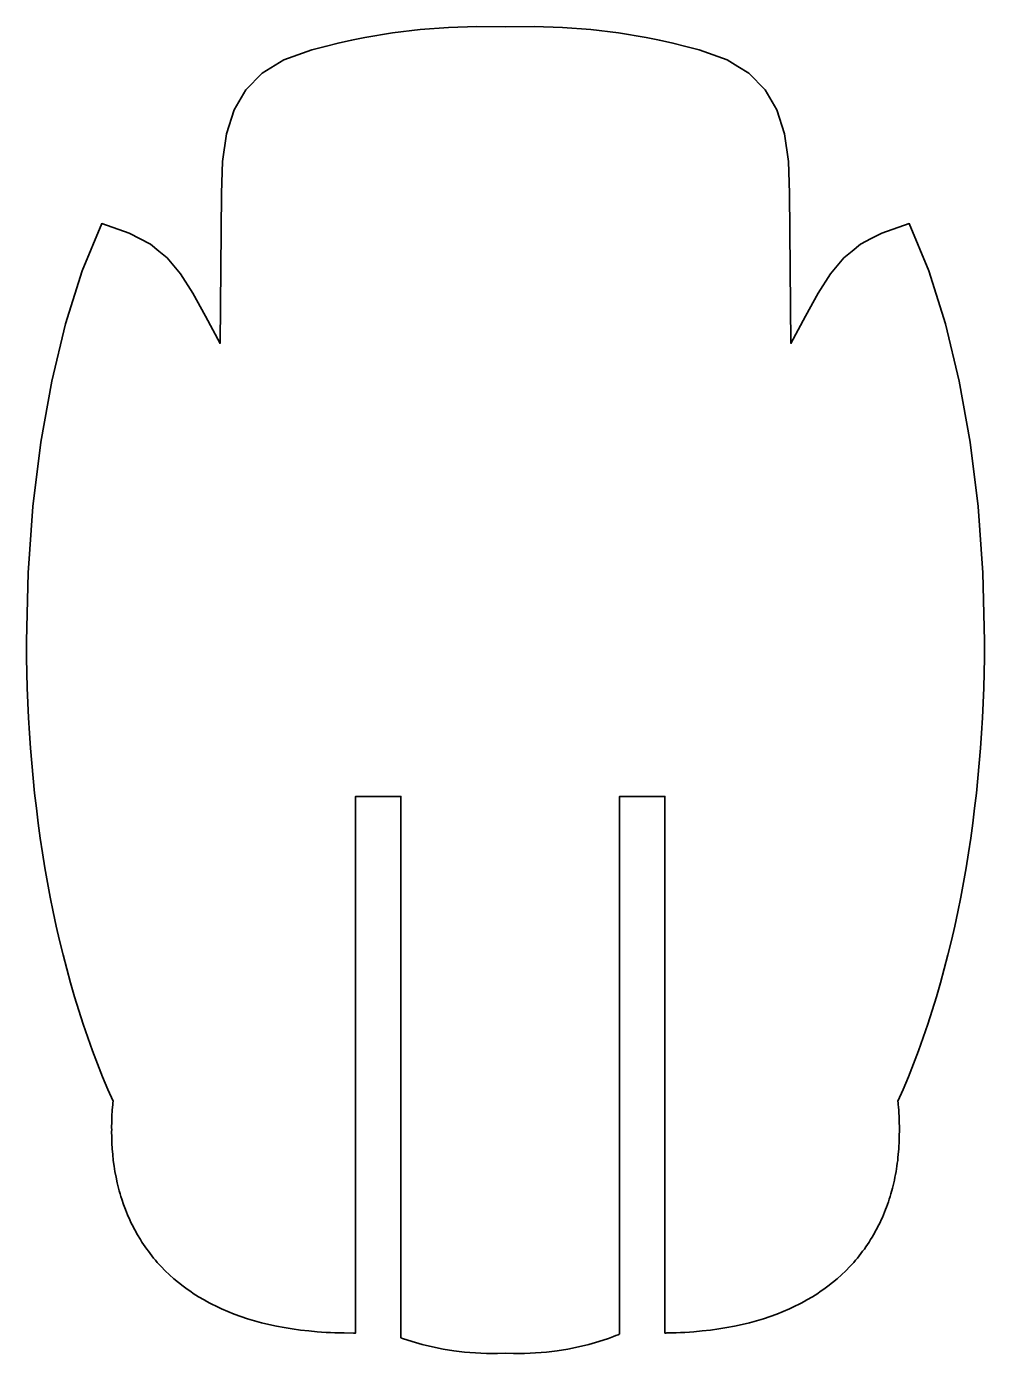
# Model space of a CAD drawing. Header units: millimetres. Extents: x -832 to 832, y -2001 to 2001.
# Drawn here: x -50.6 to 76.4, y -1597.8 to -1422 of the extents above; entities that cross this region are included whole.
import ezdxf

# ---------------------------------------------------------------- set-up
doc = ezdxf.new("R2010")
doc.units = ezdxf.units.MM
doc.header["$MEASUREMENT"] = 0
doc.layers.add('layer 1', color=7, linetype='Continuous')

msp = doc.modelspace()

# ---------------------------------------------------------------- linework, layer by layer
at = {"layer": 'layer 1', "color": 250, "lineweight": 35}
msp.add_open_spline([(31.5223, -1423.4901), (31.5223, -1423.4901), (33.3033, -1423.8631), (33.3033, -1423.8631), (33.3033, -1423.8631), (33.3033, -1423.8631), (35.0842, -1424.2359), (35.0842, -1424.2359), (35.0842, -1424.2359), (35.0842, -1424.2359), (36.8204, -1424.68), (36.8204, -1424.68), (36.8204, -1424.68), (36.8204, -1424.68), (38.5565, -1425.1239), (38.5565, -1425.1239), (38.5565, -1425.1239), (38.5565, -1425.1239), (42.2623, -1426.4781), (42.2623, -1426.4781), (42.2623, -1426.4781), (42.2623, -1426.4781), (43.7106, -1427.3607), (43.7106, -1427.3607), (43.7106, -1427.3607), (43.7106, -1427.3607), (45.1589, -1428.243), (45.1589, -1428.243), (45.1589, -1428.243), (45.1589, -1428.243), (47.3333, -1430.4432), (47.3333, -1430.4432), (47.3333, -1430.4432), (47.3333, -1430.4432), (48.8727, -1433.1043), (48.8727, -1433.1043), (48.8727, -1433.1043), (48.8727, -1433.1043), (49.8644, -1436.2518), (49.8644, -1436.2518), (49.8644, -1436.2518), (49.8644, -1436.2518), (50.3954, -1439.9112), (50.3954, -1439.9112), (50.3954, -1439.9112), (50.3954, -1439.9112), (50.5531, -1444.1072), (50.5531, -1444.1072), (50.5531, -1444.1072), (50.5531, -1444.1072), (50.7294, -1464.0184), (50.7294, -1464.0184), (50.7294, -1464.0184), (50.7294, -1464.0184), (52.666, -1460.4349), (52.666, -1460.4349), (52.666, -1460.4349), (52.666, -1460.4349), (54.3369, -1457.3917), (54.3369, -1457.3917), (54.3369, -1457.3917), (54.3369, -1457.3917), (55.9626, -1454.827), (55.9626, -1454.827), (55.9626, -1454.827), (55.9626, -1454.827), (57.7632, -1452.6815), (57.7632, -1452.6815), (57.7632, -1452.6815), (57.7632, -1452.6815), (58.8613, -1451.7872), (58.8613, -1451.7872), (58.8613, -1451.7872), (58.8613, -1451.7872), (59.9595, -1450.8931), (59.9595, -1450.8931), (59.9595, -1450.8931), (59.9595, -1450.8931), (61.3654, -1450.1473), (61.3654, -1450.1473), (61.3654, -1450.1473), (61.3654, -1450.1473), (62.7713, -1449.4017), (62.7713, -1449.4017), (62.7713, -1449.4017), (62.7713, -1449.4017), (66.4195, -1448.1463), (66.4195, -1448.1463), (66.4195, -1448.1463), (66.4195, -1448.1463), (68.9905, -1454.4351), (68.9905, -1454.4351), (68.9905, -1454.4351), (68.9905, -1454.4351), (71.2018, -1461.4237), (71.2018, -1461.4237), (71.2018, -1461.4237), (71.2018, -1461.4237), (73.0398, -1469.0145), (73.0398, -1469.0145), (73.0398, -1469.0145), (73.0398, -1469.0145), (74.4906, -1477.1102), (74.4906, -1477.1102), (74.4906, -1477.1102), (74.4906, -1477.1102), (75.5405, -1485.6141), (75.5405, -1485.6141), (75.5405, -1485.6141), (75.5405, -1485.6141), (76.1759, -1494.4285), (76.1759, -1494.4285), (76.1759, -1494.4285), (76.1759, -1494.4285), (76.3832, -1503.4559), (76.3832, -1503.4559), (76.3832, -1503.4559), (76.3832, -1503.4559), (76.3843, -1503.6839), (76.3843, -1503.6839), (76.3843, -1503.6839), (76.3843, -1503.6839), (76.3738, -1505.6697), (76.3738, -1505.6697), (76.3738, -1505.6697), (76.3738, -1505.6697), (76.3422, -1507.6602), (76.3422, -1507.6602), (76.3422, -1507.6602), (76.3422, -1507.6602), (76.2893, -1509.6544), (76.2893, -1509.6544), (76.2893, -1509.6544), (76.2893, -1509.6544), (76.2151, -1511.651), (76.2151, -1511.651), (76.2151, -1511.651), (76.2151, -1511.651), (76.1193, -1513.6492), (76.1193, -1513.6492), (76.1193, -1513.6492), (76.1193, -1513.6492), (76.0017, -1515.6483), (76.0017, -1515.6483), (76.0017, -1515.6483), (76.0017, -1515.6483), (75.8624, -1517.6466), (75.8624, -1517.6466), (75.8624, -1517.6466), (75.8624, -1517.6466), (75.7011, -1519.6436), (75.7011, -1519.6436), (75.7011, -1519.6436), (75.7011, -1519.6436), (75.5177, -1521.6383), (75.5177, -1521.6383), (75.5177, -1521.6383), (75.5177, -1521.6383), (75.312, -1523.6292), (75.312, -1523.6292), (75.312, -1523.6292), (75.312, -1523.6292), (75.0839, -1525.6158), (75.0839, -1525.6158), (75.0839, -1525.6158), (75.0839, -1525.6158), (74.8333, -1527.597), (74.8333, -1527.597), (74.8333, -1527.597), (74.8333, -1527.597), (74.5601, -1529.5718), (74.5601, -1529.5718), (74.5601, -1529.5718), (74.5601, -1529.5718), (74.264, -1531.5389), (74.264, -1531.5389), (74.264, -1531.5389), (74.264, -1531.5389), (73.945, -1533.4976), (73.945, -1533.4976), (73.945, -1533.4976), (73.945, -1533.4976), (73.6029, -1535.4471), (73.6029, -1535.4471), (73.6029, -1535.4471), (73.6029, -1535.4471), (73.2375, -1537.3858), (73.2375, -1537.3858), (73.2375, -1537.3858), (73.2375, -1537.3858), (72.8488, -1539.3131), (72.8488, -1539.3131), (72.8488, -1539.3131), (72.8488, -1539.3131), (72.4365, -1541.2276), (72.4365, -1541.2276), (72.4365, -1541.2276), (72.4365, -1541.2276), (72.0005, -1543.129), (72.0005, -1543.129), (72.0005, -1543.129), (72.0005, -1543.129), (71.5408, -1545.0157), (71.5408, -1545.0157), (71.5408, -1545.0157), (71.5408, -1545.0157), (71.0571, -1546.8868), (71.0571, -1546.8868), (71.0571, -1546.8868), (71.0571, -1546.8868), (70.5493, -1548.7413), (70.5493, -1548.7413), (70.5493, -1548.7413), (70.5493, -1548.7413), (70.0172, -1550.5782), (70.0172, -1550.5782), (70.0172, -1550.5782), (70.0172, -1550.5782), (69.4608, -1552.3968), (69.4608, -1552.3968), (69.4608, -1552.3968), (69.4608, -1552.3968), (68.8798, -1554.1956), (68.8798, -1554.1956), (68.8798, -1554.1956), (68.8798, -1554.1956), (68.2743, -1555.9739), (68.2743, -1555.9739), (68.2743, -1555.9739), (68.2743, -1555.9739), (67.6439, -1557.7308), (67.6439, -1557.7308), (67.6439, -1557.7308), (67.6439, -1557.7308), (66.9886, -1559.4649), (66.9886, -1559.4649), (66.9886, -1559.4649), (66.9886, -1559.4649), (66.3081, -1561.1754), (66.3081, -1561.1754), (66.3081, -1561.1754), (66.3081, -1561.1754), (65.6024, -1562.8614), (65.6024, -1562.8614), (65.6024, -1562.8614), (65.6024, -1562.8614), (64.9097, -1564.4351), (64.9097, -1564.4351), (64.9097, -1564.4351), (64.9097, -1564.4351), (64.9306, -1564.6375), (64.9306, -1564.6375), (64.9306, -1564.6375), (64.9306, -1564.6375), (64.9515, -1564.8399), (64.9515, -1564.8399), (64.9515, -1564.8399), (64.9515, -1564.8399), (64.983, -1565.2261), (64.983, -1565.2261), (64.983, -1565.2261), (64.983, -1565.2261), (65.0147, -1565.6124), (65.0147, -1565.6124), (65.0147, -1565.6124), (65.0147, -1565.6124), (65.0377, -1565.9974), (65.0377, -1565.9974), (65.0377, -1565.9974), (65.0377, -1565.9974), (65.0607, -1566.3826), (65.0607, -1566.3826), (65.0607, -1566.3826), (65.0607, -1566.3826), (65.0897, -1567.151), (65.0897, -1567.151), (65.0897, -1567.151), (65.0897, -1567.151), (65.1013, -1567.9166), (65.1013, -1567.9166), (65.1013, -1567.9166), (65.1013, -1567.9166), (65.1001, -1568.0762), (65.1001, -1568.0762), (65.1001, -1568.0762), (65.1001, -1568.0762), (65.0989, -1568.2359), (65.0989, -1568.2359), (65.0989, -1568.2359), (65.0989, -1568.2359), (65.1015, -1568.4288), (65.1015, -1568.4288), (65.1015, -1568.4288), (65.1015, -1568.4288), (65.0978, -1568.8155), (65.0978, -1568.8155), (65.0978, -1568.8155), (65.0978, -1568.8155), (65.0941, -1569.2022), (65.0941, -1569.2022), (65.0941, -1569.2022), (65.0941, -1569.2022), (65.0812, -1569.5872), (65.0812, -1569.5872), (65.0812, -1569.5872), (65.0812, -1569.5872), (65.0684, -1569.9722), (65.0684, -1569.9722), (65.0684, -1569.9722), (65.0684, -1569.9722), (65.0463, -1570.3553), (65.0463, -1570.3553), (65.0463, -1570.3553), (65.0463, -1570.3553), (65.0244, -1570.7381), (65.0244, -1570.7381), (65.0244, -1570.7381), (65.0244, -1570.7381), (64.9617, -1571.4998), (64.9617, -1571.4998), (64.9617, -1571.4998), (64.9617, -1571.4998), (64.9211, -1571.8782), (64.9211, -1571.8782), (64.9211, -1571.8782), (64.9211, -1571.8782), (64.8804, -1572.2567), (64.8804, -1572.2567), (64.8804, -1572.2567), (64.8804, -1572.2567), (64.8302, -1572.6324), (64.8302, -1572.6324), (64.8302, -1572.6324), (64.8302, -1572.6324), (64.7801, -1573.0081), (64.7801, -1573.0081), (64.7801, -1573.0081), (64.7801, -1573.0081), (64.6607, -1573.7542), (64.6607, -1573.7542), (64.6607, -1573.7542), (64.6607, -1573.7542), (64.5914, -1574.1243), (64.5914, -1574.1243), (64.5914, -1574.1243), (64.5914, -1574.1243), (64.5221, -1574.4945), (64.5221, -1574.4945), (64.5221, -1574.4945), (64.5221, -1574.4945), (64.4431, -1574.8614), (64.4431, -1574.8614), (64.4431, -1574.8614), (64.4431, -1574.8614), (64.364, -1575.2283), (64.364, -1575.2283), (64.364, -1575.2283), (64.364, -1575.2283), (64.1863, -1575.9552), (64.1863, -1575.9552), (64.1863, -1575.9552), (64.1863, -1575.9552), (63.9888, -1576.6749), (63.9888, -1576.6749), (63.9888, -1576.6749), (63.9888, -1576.6749), (63.8801, -1577.0311), (63.8801, -1577.0311), (63.8801, -1577.0311), (63.8801, -1577.0311), (63.7713, -1577.3873), (63.7713, -1577.3873), (63.7713, -1577.3873), (63.7713, -1577.3873), (63.6525, -1577.7393), (63.6525, -1577.7393), (63.6525, -1577.7393), (63.6525, -1577.7393), (63.5337, -1578.0914), (63.5337, -1578.0914), (63.5337, -1578.0914), (63.5337, -1578.0914), (63.4047, -1578.4393), (63.4047, -1578.4393), (63.4047, -1578.4393), (63.4047, -1578.4393), (63.2757, -1578.7872), (63.2757, -1578.7872), (63.2757, -1578.7872), (63.2757, -1578.7872), (62.9973, -1579.4742), (62.9973, -1579.4742), (62.9973, -1579.4742), (62.9973, -1579.4742), (62.8477, -1579.8131), (62.8477, -1579.8131), (62.8477, -1579.8131), (62.8477, -1579.8131), (62.6981, -1580.1519), (62.6981, -1580.1519), (62.6981, -1580.1519), (62.6981, -1580.1519), (62.5382, -1580.4859), (62.5382, -1580.4859), (62.5382, -1580.4859), (62.5382, -1580.4859), (62.3782, -1580.8201), (62.3782, -1580.8201), (62.3782, -1580.8201), (62.3782, -1580.8201), (62.0372, -1581.4783), (62.0372, -1581.4783), (62.0372, -1581.4783), (62.0372, -1581.4783), (61.6751, -1582.1263), (61.6751, -1582.1263), (61.6751, -1582.1263), (61.6751, -1582.1263), (61.4833, -1582.4449), (61.4833, -1582.4449), (61.4833, -1582.4449), (61.4833, -1582.4449), (61.2915, -1582.7635), (61.2915, -1582.7635), (61.2915, -1582.7635), (61.2915, -1582.7635), (61.0889, -1583.0762), (61.0889, -1583.0762), (61.0889, -1583.0762), (61.0889, -1583.0762), (60.8864, -1583.3892), (60.8864, -1583.3892), (60.8864, -1583.3892), (60.8864, -1583.3892), (60.673, -1583.6964), (60.673, -1583.6964), (60.673, -1583.6964), (60.673, -1583.6964), (60.4595, -1584.0035), (60.4595, -1584.0035), (60.4595, -1584.0035), (60.4595, -1584.0035), (60.2352, -1584.3045), (60.2352, -1584.3045), (60.2352, -1584.3045), (60.2352, -1584.3045), (60.0108, -1584.6058), (60.0108, -1584.6058), (60.0108, -1584.6058), (60.0108, -1584.6058), (59.5401, -1585.1956), (59.5401, -1585.1956), (59.5401, -1585.1956), (59.5401, -1585.1956), (59.2936, -1585.484), (59.2936, -1585.484), (59.2936, -1585.484), (59.2936, -1585.484), (59.0471, -1585.7725), (59.0471, -1585.7725), (59.0471, -1585.7725), (59.0471, -1585.7725), (58.7893, -1586.0543), (58.7893, -1586.0543), (58.7893, -1586.0543), (58.7893, -1586.0543), (58.5316, -1586.3363), (58.5316, -1586.3363), (58.5316, -1586.3363), (58.5316, -1586.3363), (57.9935, -1586.8865), (57.9935, -1586.8865), (57.9935, -1586.8865), (57.9935, -1586.8865), (57.4327, -1587.4227), (57.4327, -1587.4227), (57.4327, -1587.4227), (57.4327, -1587.4227), (56.8489, -1587.9447), (56.8489, -1587.9447), (56.8489, -1587.9447), (56.8489, -1587.9447), (56.242, -1588.4515), (56.242, -1588.4515), (56.242, -1588.4515), (56.242, -1588.4515), (55.6118, -1588.9432), (55.6118, -1588.9432), (55.6118, -1588.9432), (55.6118, -1588.9432), (55.2849, -1589.1812), (55.2849, -1589.1812), (55.2849, -1589.1812), (55.2849, -1589.1812), (54.9581, -1589.4195), (54.9581, -1589.4195), (54.9581, -1589.4195), (54.9581, -1589.4195), (54.6195, -1589.6495), (54.6195, -1589.6495), (54.6195, -1589.6495), (54.6195, -1589.6495), (54.2808, -1589.8797), (54.2808, -1589.8797), (54.2808, -1589.8797), (54.2808, -1589.8797), (53.5796, -1590.3231), (53.5796, -1590.3231), (53.5796, -1590.3231), (53.5796, -1590.3231), (52.8545, -1590.7498), (52.8545, -1590.7498), (52.8545, -1590.7498), (52.8545, -1590.7498), (52.4799, -1590.9547), (52.4799, -1590.9547), (52.4799, -1590.9547), (52.4799, -1590.9547), (52.1052, -1591.1597), (52.1052, -1591.1597), (52.1052, -1591.1597), (52.1052, -1591.1597), (51.7183, -1591.3555), (51.7183, -1591.3555), (51.7183, -1591.3555), (51.7183, -1591.3555), (51.3315, -1591.5516), (51.3315, -1591.5516), (51.3315, -1591.5516), (51.3315, -1591.5516), (50.5333, -1591.9256), (50.5333, -1591.9256), (50.5333, -1591.9256), (50.5333, -1591.9256), (49.7104, -1592.2811), (49.7104, -1592.2811), (49.7104, -1592.2811), (49.7104, -1592.2811), (48.8627, -1592.618), (48.8627, -1592.618), (48.8627, -1592.618), (48.8627, -1592.618), (47.9898, -1592.9354), (47.9898, -1592.9354), (47.9898, -1592.9354), (47.9898, -1592.9354), (47.0918, -1593.2332), (47.0918, -1593.2332), (47.0918, -1593.2332), (47.0918, -1593.2332), (46.1683, -1593.5111), (46.1683, -1593.5111), (46.1683, -1593.5111), (46.1683, -1593.5111), (45.2193, -1593.7684), (45.2193, -1593.7684), (45.2193, -1593.7684), (45.2193, -1593.7684), (44.2445, -1594.0047), (44.2445, -1594.0047), (44.2445, -1594.0047), (44.2445, -1594.0047), (43.2438, -1594.22), (43.2438, -1594.22), (43.2438, -1594.22), (43.2438, -1594.22), (42.217, -1594.4139), (42.217, -1594.4139), (42.217, -1594.4139), (42.217, -1594.4139), (41.1639, -1594.5853), (41.1639, -1594.5853), (41.1639, -1594.5853), (41.1639, -1594.5853), (40.0844, -1594.7342), (40.0844, -1594.7342), (40.0844, -1594.7342), (40.0844, -1594.7342), (38.9782, -1594.8607), (38.9782, -1594.8607), (38.9782, -1594.8607), (38.9782, -1594.8607), (37.8453, -1594.9637), (37.8453, -1594.9637), (37.8453, -1594.9637), (37.8453, -1594.9637), (37.2654, -1595.0032), (37.2654, -1595.0032), (37.2654, -1595.0032), (37.2654, -1595.0032), (36.6854, -1595.043), (36.6854, -1595.043), (36.6854, -1595.043), (36.6854, -1595.043), (36.0918, -1595.0706), (36.0918, -1595.0706), (36.0918, -1595.0706), (36.0918, -1595.0706), (35.4982, -1595.0985), (35.4982, -1595.0985), (35.4982, -1595.0985), (35.4982, -1595.0985), (34.2839, -1595.1292), (34.2839, -1595.1292), (34.2839, -1595.1292), (34.2839, -1595.1292), (34.1563, -1595.13), (34.1563, -1595.13), (34.1563, -1595.13), (34.1563, -1595.13), (34.0286, -1595.1304), (34.0286, -1595.1304), (34.0286, -1595.1304), (34.0286, -1595.1304), (34.0286, -1524.0362), (34.0286, -1524.0362), (34.0286, -1524.0362), (34.0286, -1524.0362), (28.0286, -1524.0362), (28.0286, -1524.0362), (28.0286, -1524.0362), (28.0286, -1524.0362), (28.0286, -1595.2623), (28.0286, -1595.2623), (28.0286, -1595.2623), (28.0286, -1595.2623), (27.9216, -1595.3082), (27.9216, -1595.3082), (27.9216, -1595.3082), (27.9216, -1595.3082), (27.8146, -1595.3541), (27.8146, -1595.3541), (27.8146, -1595.3541), (27.8146, -1595.3541), (27.5026, -1595.4791), (27.5026, -1595.4791), (27.5026, -1595.4791), (27.5026, -1595.4791), (27.1906, -1595.6043), (27.1906, -1595.6043), (27.1906, -1595.6043), (27.1906, -1595.6043), (26.5565, -1595.8411), (26.5565, -1595.8411), (26.5565, -1595.8411), (26.5565, -1595.8411), (25.2601, -1596.2752), (25.2601, -1596.2752), (25.2601, -1596.2752), (25.2601, -1596.2752), (23.929, -1596.6561), (23.929, -1596.6561), (23.929, -1596.6561), (23.929, -1596.6561), (22.5669, -1596.9842), (22.5669, -1596.9842), (22.5669, -1596.9842), (22.5669, -1596.9842), (21.1775, -1597.2596), (21.1775, -1597.2596), (21.1775, -1597.2596), (21.1775, -1597.2596), (19.7645, -1597.4818), (19.7645, -1597.4818), (19.7645, -1597.4818), (19.7645, -1597.4818), (18.3316, -1597.6507), (18.3316, -1597.6507), (18.3316, -1597.6507), (18.3316, -1597.6507), (17.6069, -1597.7088), (17.6069, -1597.7088), (17.6069, -1597.7088), (17.6069, -1597.7088), (16.8822, -1597.7672), (16.8822, -1597.7672), (16.8822, -1597.7672), (16.8822, -1597.7672), (16.1513, -1597.7987), (16.1513, -1597.7987), (16.1513, -1597.7987), (16.1513, -1597.7987), (15.4204, -1597.8304), (15.4204, -1597.8304), (15.4204, -1597.8304), (15.4204, -1597.8304), (13.9495, -1597.8406), (13.9495, -1597.8406), (13.9495, -1597.8406), (13.9495, -1597.8406), (12.8962, -1597.8104), (12.8962, -1597.8104), (12.8962, -1597.8104), (12.8962, -1597.8104), (11.843, -1597.8406), (11.843, -1597.8406), (11.843, -1597.8406), (11.843, -1597.8406), (10.3721, -1597.8304), (10.3721, -1597.8304), (10.3721, -1597.8304), (10.3721, -1597.8304), (9.6412, -1597.7989), (9.6412, -1597.7989), (9.6412, -1597.7989), (9.6412, -1597.7989), (8.9102, -1597.7672), (8.9102, -1597.7672), (8.9102, -1597.7672), (8.9102, -1597.7672), (8.1856, -1597.7091), (8.1856, -1597.7091), (8.1856, -1597.7091), (8.1856, -1597.7091), (7.4609, -1597.6507), (7.4609, -1597.6507), (7.4609, -1597.6507), (7.4609, -1597.6507), (6.028, -1597.4818), (6.028, -1597.4818), (6.028, -1597.4818), (6.028, -1597.4818), (4.6149, -1597.2596), (4.6149, -1597.2596), (4.6149, -1597.2596), (4.6149, -1597.2596), (3.2255, -1596.9842), (3.2255, -1596.9842), (3.2255, -1596.9842), (3.2255, -1596.9842), (1.8635, -1596.6561), (1.8635, -1596.6561), (1.8635, -1596.6561), (1.8635, -1596.6561), (0.5324, -1596.2752), (0.5324, -1596.2752), (0.5324, -1596.2752), (0.5324, -1596.2752), (-0.764, -1595.8411), (-0.764, -1595.8411), (-0.764, -1595.8411), (-0.764, -1595.8411), (-0.9714, -1595.7635), (-0.9714, -1595.7635), (-0.9714, -1595.7635), (-0.9714, -1595.7635), (-0.9714, -1524.0362), (-0.9714, -1524.0362), (-0.9714, -1524.0362), (-0.9714, -1524.0362), (-6.9714, -1524.0362), (-6.9714, -1524.0362), (-6.9714, -1524.0362), (-6.9714, -1524.0362), (-6.9714, -1595.1309), (-6.9714, -1595.1309), (-6.9714, -1595.1309), (-6.9714, -1595.1309), (-7.1105, -1595.1329), (-7.1105, -1595.1329), (-7.1105, -1595.1329), (-7.1105, -1595.1329), (-7.2495, -1595.1351), (-7.2495, -1595.1351), (-7.2495, -1595.1351), (-7.2495, -1595.1351), (-8.4914, -1595.1292), (-8.4914, -1595.1292), (-8.4914, -1595.1292), (-8.4914, -1595.1292), (-9.7058, -1595.0985), (-9.7058, -1595.0985), (-9.7058, -1595.0985), (-9.7058, -1595.0985), (-10.2993, -1595.0709), (-10.2993, -1595.0709), (-10.2993, -1595.0709), (-10.2993, -1595.0709), (-10.8929, -1595.043), (-10.8929, -1595.043), (-10.8929, -1595.043), (-10.8929, -1595.043), (-11.4728, -1595.0035), (-11.4728, -1595.0035), (-11.4728, -1595.0035), (-11.4728, -1595.0035), (-12.0528, -1594.9637), (-12.0528, -1594.9637), (-12.0528, -1594.9637), (-12.0528, -1594.9637), (-13.1858, -1594.8607), (-13.1858, -1594.8607), (-13.1858, -1594.8607), (-13.1858, -1594.8607), (-14.292, -1594.7342), (-14.292, -1594.7342), (-14.292, -1594.7342), (-14.292, -1594.7342), (-15.3715, -1594.5853), (-15.3715, -1594.5853), (-15.3715, -1594.5853), (-15.3715, -1594.5853), (-16.4245, -1594.4139), (-16.4245, -1594.4139), (-16.4245, -1594.4139), (-16.4245, -1594.4139), (-17.4514, -1594.22), (-17.4514, -1594.22), (-17.4514, -1594.22), (-17.4514, -1594.22), (-18.452, -1594.0047), (-18.452, -1594.0047), (-18.452, -1594.0047), (-18.452, -1594.0047), (-19.4268, -1593.7684), (-19.4268, -1593.7684), (-19.4268, -1593.7684), (-19.4268, -1593.7684), (-20.3758, -1593.5111), (-20.3758, -1593.5111), (-20.3758, -1593.5111), (-20.3758, -1593.5111), (-21.2993, -1593.2332), (-21.2993, -1593.2332), (-21.2993, -1593.2332), (-21.2993, -1593.2332), (-22.1974, -1592.9354), (-22.1974, -1592.9354), (-22.1974, -1592.9354), (-22.1974, -1592.9354), (-23.0702, -1592.618), (-23.0702, -1592.618), (-23.0702, -1592.618), (-23.0702, -1592.618), (-23.9179, -1592.2811), (-23.9179, -1592.2811), (-23.9179, -1592.2811), (-23.9179, -1592.2811), (-24.7409, -1591.9256), (-24.7409, -1591.9256), (-24.7409, -1591.9256), (-24.7409, -1591.9256), (-25.5389, -1591.5516), (-25.5389, -1591.5516), (-25.5389, -1591.5516), (-25.5389, -1591.5516), (-25.9257, -1591.3558), (-25.9257, -1591.3558), (-25.9257, -1591.3558), (-25.9257, -1591.3558), (-26.3126, -1591.1597), (-26.3126, -1591.1597), (-26.3126, -1591.1597), (-26.3126, -1591.1597), (-26.6872, -1590.9549), (-26.6872, -1590.9549), (-26.6872, -1590.9549), (-26.6872, -1590.9549), (-27.0619, -1590.7498), (-27.0619, -1590.7498), (-27.0619, -1590.7498), (-27.0619, -1590.7498), (-27.7871, -1590.3231), (-27.7871, -1590.3231), (-27.7871, -1590.3231), (-27.7871, -1590.3231), (-28.4882, -1589.8797), (-28.4882, -1589.8797), (-28.4882, -1589.8797), (-28.4882, -1589.8797), (-28.8269, -1589.6497), (-28.8269, -1589.6497), (-28.8269, -1589.6497), (-28.8269, -1589.6497), (-29.1655, -1589.4195), (-29.1655, -1589.4195), (-29.1655, -1589.4195), (-29.1655, -1589.4195), (-29.4923, -1589.1815), (-29.4923, -1589.1815), (-29.4923, -1589.1815), (-29.4923, -1589.1815), (-29.8192, -1588.9432), (-29.8192, -1588.9432), (-29.8192, -1588.9432), (-29.8192, -1588.9432), (-30.4495, -1588.4515), (-30.4495, -1588.4515), (-30.4495, -1588.4515), (-30.4495, -1588.4515), (-31.0563, -1587.9447), (-31.0563, -1587.9447), (-31.0563, -1587.9447), (-31.0563, -1587.9447), (-31.64, -1587.4227), (-31.64, -1587.4227), (-31.64, -1587.4227), (-31.64, -1587.4227), (-32.2009, -1586.8865), (-32.2009, -1586.8865), (-32.2009, -1586.8865), (-32.2009, -1586.8865), (-32.7389, -1586.3363), (-32.7389, -1586.3363), (-32.7389, -1586.3363), (-32.7389, -1586.3363), (-32.9967, -1586.0545), (-32.9967, -1586.0545), (-32.9967, -1586.0545), (-32.9967, -1586.0545), (-33.2544, -1585.7725), (-33.2544, -1585.7725), (-33.2544, -1585.7725), (-33.2544, -1585.7725), (-33.5009, -1585.4842), (-33.5009, -1585.4842), (-33.5009, -1585.4842), (-33.5009, -1585.4842), (-33.7474, -1585.1956), (-33.7474, -1585.1956), (-33.7474, -1585.1956), (-33.7474, -1585.1956), (-34.2183, -1584.6058), (-34.2183, -1584.6058), (-34.2183, -1584.6058), (-34.2183, -1584.6058), (-34.4426, -1584.3048), (-34.4426, -1584.3048), (-34.4426, -1584.3048), (-34.4426, -1584.3048), (-34.667, -1584.0035), (-34.667, -1584.0035), (-34.667, -1584.0035), (-34.667, -1584.0035), (-35.0938, -1583.3892), (-35.0938, -1583.3892), (-35.0938, -1583.3892), (-35.0938, -1583.3892), (-35.2963, -1583.0765), (-35.2963, -1583.0765), (-35.2963, -1583.0765), (-35.2963, -1583.0765), (-35.4989, -1582.7635), (-35.4989, -1582.7635), (-35.4989, -1582.7635), (-35.4989, -1582.7635), (-35.8825, -1582.1263), (-35.8825, -1582.1263), (-35.8825, -1582.1263), (-35.8825, -1582.1263), (-36.2445, -1581.4783), (-36.2445, -1581.4783), (-36.2445, -1581.4783), (-36.2445, -1581.4783), (-36.5856, -1580.8201), (-36.5856, -1580.8201), (-36.5856, -1580.8201), (-36.5856, -1580.8201), (-36.7456, -1580.4862), (-36.7456, -1580.4862), (-36.7456, -1580.4862), (-36.7456, -1580.4862), (-36.9055, -1580.1519), (-36.9055, -1580.1519), (-36.9055, -1580.1519), (-36.9055, -1580.1519), (-37.2046, -1579.4742), (-37.2046, -1579.4742), (-37.2046, -1579.4742), (-37.2046, -1579.4742), (-37.3438, -1579.1307), (-37.3438, -1579.1307), (-37.3438, -1579.1307), (-37.3438, -1579.1307), (-37.483, -1578.7869), (-37.483, -1578.7869), (-37.483, -1578.7869), (-37.483, -1578.7869), (-37.741, -1578.0911), (-37.741, -1578.0911), (-37.741, -1578.0911), (-37.741, -1578.0911), (-37.9786, -1577.387), (-37.9786, -1577.387), (-37.9786, -1577.387), (-37.9786, -1577.387), (-38.0874, -1577.0311), (-38.0874, -1577.0311), (-38.0874, -1577.0311), (-38.0874, -1577.0311), (-38.1962, -1576.6749), (-38.1962, -1576.6749), (-38.1962, -1576.6749), (-38.1962, -1576.6749), (-38.2949, -1576.315), (-38.2949, -1576.315), (-38.2949, -1576.315), (-38.2949, -1576.315), (-38.3936, -1575.9549), (-38.3936, -1575.9549), (-38.3936, -1575.9549), (-38.3936, -1575.9549), (-38.5714, -1575.2283), (-38.5714, -1575.2283), (-38.5714, -1575.2283), (-38.5714, -1575.2283), (-38.7294, -1574.4945), (-38.7294, -1574.4945), (-38.7294, -1574.4945), (-38.7294, -1574.4945), (-38.8681, -1573.7542), (-38.8681, -1573.7542), (-38.8681, -1573.7542), (-38.8681, -1573.7542), (-38.9874, -1573.0081), (-38.9874, -1573.0081), (-38.9874, -1573.0081), (-38.9874, -1573.0081), (-39.0877, -1572.2567), (-39.0877, -1572.2567), (-39.0877, -1572.2567), (-39.0877, -1572.2567), (-39.1691, -1571.4998), (-39.1691, -1571.4998), (-39.1691, -1571.4998), (-39.1691, -1571.4998), (-39.2317, -1570.7381), (-39.2317, -1570.7381), (-39.2317, -1570.7381), (-39.2317, -1570.7381), (-39.2758, -1569.972), (-39.2758, -1569.972), (-39.2758, -1569.972), (-39.2758, -1569.972), (-39.3014, -1569.2022), (-39.3014, -1569.2022), (-39.3014, -1569.2022), (-39.3014, -1569.2022), (-39.3088, -1568.4285), (-39.3088, -1568.4285), (-39.3088, -1568.4285), (-39.3088, -1568.4285), (-39.3062, -1568.2357), (-39.3062, -1568.2357), (-39.3062, -1568.2357), (-39.3062, -1568.2357), (-39.3087, -1567.9163), (-39.3087, -1567.9163), (-39.3087, -1567.9163), (-39.3087, -1567.9163), (-39.2971, -1567.151), (-39.2971, -1567.151), (-39.2971, -1567.151), (-39.2971, -1567.151), (-39.2682, -1566.3826), (-39.2682, -1566.3826), (-39.2682, -1566.3826), (-39.2682, -1566.3826), (-39.2219, -1565.6121), (-39.2219, -1565.6121), (-39.2219, -1565.6121), (-39.2219, -1565.6121), (-39.1588, -1564.8399), (-39.1588, -1564.8399), (-39.1588, -1564.8399), (-39.1588, -1564.8399), (-39.1379, -1564.6375), (-39.1379, -1564.6375), (-39.1379, -1564.6375), (-39.1379, -1564.6375), (-39.117, -1564.4349), (-39.117, -1564.4349), (-39.117, -1564.4349), (-39.117, -1564.4349), (-39.8099, -1562.8612), (-39.8099, -1562.8612), (-39.8099, -1562.8612), (-39.8099, -1562.8612), (-40.5155, -1561.1754), (-40.5155, -1561.1754), (-40.5155, -1561.1754), (-40.5155, -1561.1754), (-41.1959, -1559.4647), (-41.1959, -1559.4647), (-41.1959, -1559.4647), (-41.1959, -1559.4647), (-41.8513, -1557.7308), (-41.8513, -1557.7308), (-41.8513, -1557.7308), (-41.8513, -1557.7308), (-42.4817, -1555.9739), (-42.4817, -1555.9739), (-42.4817, -1555.9739), (-42.4817, -1555.9739), (-43.0872, -1554.1956), (-43.0872, -1554.1956), (-43.0872, -1554.1956), (-43.0872, -1554.1956), (-43.6681, -1552.3968), (-43.6681, -1552.3968), (-43.6681, -1552.3968), (-43.6681, -1552.3968), (-44.2246, -1550.5782), (-44.2246, -1550.5782), (-44.2246, -1550.5782), (-44.2246, -1550.5782), (-44.7566, -1548.7413), (-44.7566, -1548.7413), (-44.7566, -1548.7413), (-44.7566, -1548.7413), (-45.2645, -1546.8865), (-45.2645, -1546.8865), (-45.2645, -1546.8865), (-45.2645, -1546.8865), (-45.7483, -1545.0155), (-45.7483, -1545.0155), (-45.7483, -1545.0155), (-45.7483, -1545.0155), (-46.208, -1543.129), (-46.208, -1543.129), (-46.208, -1543.129), (-46.208, -1543.129), (-46.6439, -1541.2276), (-46.6439, -1541.2276), (-46.6439, -1541.2276), (-46.6439, -1541.2276), (-47.0563, -1539.3128), (-47.0563, -1539.3128), (-47.0563, -1539.3128), (-47.0563, -1539.3128), (-47.4451, -1537.3856), (-47.4451, -1537.3856), (-47.4451, -1537.3856), (-47.4451, -1537.3856), (-47.8104, -1535.4471), (-47.8104, -1535.4471), (-47.8104, -1535.4471), (-47.8104, -1535.4471), (-48.1525, -1533.4976), (-48.1525, -1533.4976), (-48.1525, -1533.4976), (-48.1525, -1533.4976), (-48.4714, -1531.5389), (-48.4714, -1531.5389), (-48.4714, -1531.5389), (-48.4714, -1531.5389), (-48.7676, -1529.5716), (-48.7676, -1529.5716), (-48.7676, -1529.5716), (-48.7676, -1529.5716), (-49.0409, -1527.597), (-49.0409, -1527.597), (-49.0409, -1527.597), (-49.0409, -1527.597), (-49.2914, -1525.6158), (-49.2914, -1525.6158), (-49.2914, -1525.6158), (-49.2914, -1525.6158), (-49.5195, -1523.6292), (-49.5195, -1523.6292), (-49.5195, -1523.6292), (-49.5195, -1523.6292), (-49.7252, -1521.638), (-49.7252, -1521.638), (-49.7252, -1521.638), (-49.7252, -1521.638), (-49.9086, -1519.6434), (-49.9086, -1519.6434), (-49.9086, -1519.6434), (-49.9086, -1519.6434), (-50.0698, -1517.6463), (-50.0698, -1517.6463), (-50.0698, -1517.6463), (-50.0698, -1517.6463), (-50.2092, -1515.6483), (-50.2092, -1515.6483), (-50.2092, -1515.6483), (-50.2092, -1515.6483), (-50.3267, -1513.6492), (-50.3267, -1513.6492), (-50.3267, -1513.6492), (-50.3267, -1513.6492), (-50.4225, -1511.651), (-50.4225, -1511.651), (-50.4225, -1511.651), (-50.4225, -1511.651), (-50.4968, -1509.6541), (-50.4968, -1509.6541), (-50.4968, -1509.6541), (-50.4968, -1509.6541), (-50.5497, -1507.6602), (-50.5497, -1507.6602), (-50.5497, -1507.6602), (-50.5497, -1507.6602), (-50.5813, -1505.6697), (-50.5813, -1505.6697), (-50.5813, -1505.6697), (-50.5813, -1505.6697), (-50.5919, -1503.6839), (-50.5919, -1503.6839), (-50.5919, -1503.6839), (-50.5919, -1503.6839), (-50.5907, -1503.4559), (-50.5907, -1503.4559), (-50.5907, -1503.4559), (-50.5907, -1503.4559), (-50.3837, -1494.4285), (-50.3837, -1494.4285), (-50.3837, -1494.4285), (-50.3837, -1494.4285), (-49.7482, -1485.6146), (-49.7482, -1485.6146), (-49.7482, -1485.6146), (-49.7482, -1485.6146), (-48.698, -1477.1104), (-48.698, -1477.1104), (-48.698, -1477.1104), (-48.698, -1477.1104), (-47.2471, -1469.0145), (-47.2471, -1469.0145), (-47.2471, -1469.0145), (-47.2471, -1469.0145), (-45.4093, -1461.4234), (-45.4093, -1461.4234), (-45.4093, -1461.4234), (-45.4093, -1461.4234), (-43.1981, -1454.4351), (-43.1981, -1454.4351), (-43.1981, -1454.4351), (-43.1981, -1454.4351), (-40.6269, -1448.1463), (-40.6269, -1448.1463), (-40.6269, -1448.1463), (-40.6269, -1448.1463), (-36.979, -1449.4017), (-36.979, -1449.4017), (-36.979, -1449.4017), (-36.979, -1449.4017), (-34.1669, -1450.8934), (-34.1669, -1450.8934), (-34.1669, -1450.8934), (-34.1669, -1450.8934), (-33.0688, -1451.7874), (-33.0688, -1451.7874), (-33.0688, -1451.7874), (-33.0688, -1451.7874), (-31.9707, -1452.6812), (-31.9707, -1452.6812), (-31.9707, -1452.6812), (-31.9707, -1452.6812), (-30.1699, -1454.827), (-30.1699, -1454.827), (-30.1699, -1454.827), (-30.1699, -1454.827), (-28.5442, -1457.3914), (-28.5442, -1457.3914), (-28.5442, -1457.3914), (-28.5442, -1457.3914), (-26.8733, -1460.4349), (-26.8733, -1460.4349), (-26.8733, -1460.4349), (-26.8733, -1460.4349), (-24.9368, -1464.0184), (-24.9368, -1464.0184), (-24.9368, -1464.0184), (-24.9368, -1464.0184), (-24.7604, -1444.1072), (-24.7604, -1444.1072), (-24.7604, -1444.1072), (-24.7604, -1444.1072), (-24.6028, -1439.911), (-24.6028, -1439.911), (-24.6028, -1439.911), (-24.6028, -1439.911), (-24.0719, -1436.252), (-24.0719, -1436.252), (-24.0719, -1436.252), (-24.0719, -1436.252), (-23.0801, -1433.1046), (-23.0801, -1433.1046), (-23.0801, -1433.1046), (-23.0801, -1433.1046), (-21.5407, -1430.4432), (-21.5407, -1430.4432), (-21.5407, -1430.4432), (-21.5407, -1430.4432), (-19.3663, -1428.243), (-19.3663, -1428.243), (-19.3663, -1428.243), (-19.3663, -1428.243), (-16.4698, -1426.4783), (-16.4698, -1426.4783), (-16.4698, -1426.4783), (-16.4698, -1426.4783), (-12.7638, -1425.1239), (-12.7638, -1425.1239), (-12.7638, -1425.1239), (-12.7638, -1425.1239), (-11.0278, -1424.6798), (-11.0278, -1424.6798), (-11.0278, -1424.6798), (-11.0278, -1424.6798), (-9.2917, -1424.2359), (-9.2917, -1424.2359), (-9.2917, -1424.2359), (-9.2917, -1424.2359), (-7.5108, -1423.8634), (-7.5108, -1423.8634), (-7.5108, -1423.8634), (-7.5108, -1423.8634), (-5.7298, -1423.4906), (-5.7298, -1423.4906), (-5.7298, -1423.4906), (-5.7298, -1423.4906), (-2.0933, -1422.8929), (-2.0933, -1422.8929), (-2.0933, -1422.8929), (-2.0933, -1422.8929), (1.6027, -1422.4495), (1.6027, -1422.4495), (1.6027, -1422.4495), (1.6027, -1422.4495), (5.343, -1422.1663), (5.343, -1422.1663), (5.343, -1422.1663), (5.343, -1422.1663), (9.1124, -1422.0491), (9.1124, -1422.0491), (9.1124, -1422.0491), (9.1124, -1422.0491), (12.8963, -1422.1033), (12.8963, -1422.1033), (12.8963, -1422.1033), (12.8963, -1422.1033), (16.68, -1422.0491), (16.68, -1422.0491), (16.68, -1422.0491), (16.68, -1422.0491), (20.4495, -1422.1663), (20.4495, -1422.1663), (20.4495, -1422.1663), (20.4495, -1422.1663), (24.1899, -1422.4495), (24.1899, -1422.4495), (24.1899, -1422.4495), (24.1899, -1422.4495), (27.8858, -1422.8929), (27.8858, -1422.8929), (27.8858, -1422.8929), (27.8858, -1422.8929), (31.5223, -1423.4901), (31.5223, -1423.4901)], degree=3, knots=[0, 0, 0, 0, 0.00294985, 0.00294985, 0.00294985, 0.00294985, 0.00589971, 0.00589971, 0.00589971, 0.00589971, 0.00884956, 0.00884956, 0.00884956, 0.00884956, 0.01179941, 0.01179941, 0.01179941, 0.01179941, 0.01474926, 0.01474926, 0.01474926, 0.01474926, 0.01769912, 0.01769912, 0.01769912, 0.01769912, 0.02064897, 0.02064897, 0.02064897, 0.02064897, 0.02359882, 0.02359882, 0.02359882, 0.02359882, 0.02654867, 0.02654867, 0.02654867, 0.02654867, 0.02949853, 0.02949853, 0.02949853, 0.02949853, 0.03244838, 0.03244838, 0.03244838, 0.03244838, 0.03539823, 0.03539823, 0.03539823, 0.03539823, 0.03834808, 0.03834808, 0.03834808, 0.03834808, 0.04129794, 0.04129794, 0.04129794, 0.04129794, 0.04424779, 0.04424779, 0.04424779, 0.04424779, 0.04719764, 0.04719764, 0.04719764, 0.04719764, 0.05014749, 0.05014749, 0.05014749, 0.05014749, 0.05309735, 0.05309735, 0.05309735, 0.05309735, 0.0560472, 0.0560472, 0.0560472, 0.0560472, 0.05899705, 0.05899705, 0.05899705, 0.05899705, 0.0619469, 0.0619469, 0.0619469, 0.0619469, 0.06489676, 0.06489676, 0.06489676, 0.06489676, 0.06784661, 0.06784661, 0.06784661, 0.06784661, 0.07079646, 0.07079646, 0.07079646, 0.07079646, 0.07374631, 0.07374631, 0.07374631, 0.07374631, 0.07669617, 0.07669617, 0.07669617, 0.07669617, 0.07964602, 0.07964602, 0.07964602, 0.07964602, 0.08259587, 0.08259587, 0.08259587, 0.08259587, 0.08554572, 0.08554572, 0.08554572, 0.08554572, 0.08849558, 0.08849558, 0.08849558, 0.08849558, 0.09144543, 0.09144543, 0.09144543, 0.09144543, 0.09439528, 0.09439528, 0.09439528, 0.09439528, 0.09734513, 0.09734513, 0.09734513, 0.09734513, 0.10029499, 0.10029499, 0.10029499, 0.10029499, 0.10324484, 0.10324484, 0.10324484, 0.10324484, 0.10619469, 0.10619469, 0.10619469, 0.10619469, 0.10914454, 0.10914454, 0.10914454, 0.10914454, 0.1120944, 0.1120944, 0.1120944, 0.1120944, 0.11504425, 0.11504425, 0.11504425, 0.11504425, 0.1179941, 0.1179941, 0.1179941, 0.1179941, 0.12094395, 0.12094395, 0.12094395, 0.12094395, 0.12389381, 0.12389381, 0.12389381, 0.12389381, 0.12684366, 0.12684366, 0.12684366, 0.12684366, 0.12979351, 0.12979351, 0.12979351, 0.12979351, 0.13274336, 0.13274336, 0.13274336, 0.13274336, 0.13569322, 0.13569322, 0.13569322, 0.13569322, 0.13864307, 0.13864307, 0.13864307, 0.13864307, 0.14159292, 0.14159292, 0.14159292, 0.14159292, 0.14454277, 0.14454277, 0.14454277, 0.14454277, 0.14749263, 0.14749263, 0.14749263, 0.14749263, 0.15044248, 0.15044248, 0.15044248, 0.15044248, 0.15339233, 0.15339233, 0.15339233, 0.15339233, 0.15634218, 0.15634218, 0.15634218, 0.15634218, 0.15929204, 0.15929204, 0.15929204, 0.15929204, 0.16224189, 0.16224189, 0.16224189, 0.16224189, 0.16519174, 0.16519174, 0.16519174, 0.16519174, 0.16814159, 0.16814159, 0.16814159, 0.16814159, 0.17109145, 0.17109145, 0.17109145, 0.17109145, 0.1740413, 0.1740413, 0.1740413, 0.1740413, 0.17699115, 0.17699115, 0.17699115, 0.17699115, 0.179941, 0.179941, 0.179941, 0.179941, 0.18289086, 0.18289086, 0.18289086, 0.18289086, 0.18584071, 0.18584071, 0.18584071, 0.18584071, 0.18879056, 0.18879056, 0.18879056, 0.18879056, 0.19174041, 0.19174041, 0.19174041, 0.19174041, 0.19469027, 0.19469027, 0.19469027, 0.19469027, 0.19764012, 0.19764012, 0.19764012, 0.19764012, 0.20058997, 0.20058997, 0.20058997, 0.20058997, 0.20353982, 0.20353982, 0.20353982, 0.20353982, 0.20648968, 0.20648968, 0.20648968, 0.20648968, 0.20943953, 0.20943953, 0.20943953, 0.20943953, 0.21238938, 0.21238938, 0.21238938, 0.21238938, 0.21533923, 0.21533923, 0.21533923, 0.21533923, 0.21828909, 0.21828909, 0.21828909, 0.21828909, 0.22123894, 0.22123894, 0.22123894, 0.22123894, 0.22418879, 0.22418879, 0.22418879, 0.22418879, 0.22713864, 0.22713864, 0.22713864, 0.22713864, 0.2300885, 0.2300885, 0.2300885, 0.2300885, 0.23303835, 0.23303835, 0.23303835, 0.23303835, 0.2359882, 0.2359882, 0.2359882, 0.2359882, 0.23893805, 0.23893805, 0.23893805, 0.23893805, 0.24188791, 0.24188791, 0.24188791, 0.24188791, 0.24483776, 0.24483776, 0.24483776, 0.24483776, 0.24778761, 0.24778761, 0.24778761, 0.24778761, 0.25073746, 0.25073746, 0.25073746, 0.25073746, 0.25368732, 0.25368732, 0.25368732, 0.25368732, 0.25663717, 0.25663717, 0.25663717, 0.25663717, 0.25958702, 0.25958702, 0.25958702, 0.25958702, 0.26253687, 0.26253687, 0.26253687, 0.26253687, 0.26548673, 0.26548673, 0.26548673, 0.26548673, 0.26843658, 0.26843658, 0.26843658, 0.26843658, 0.27138643, 0.27138643, 0.27138643, 0.27138643, 0.27433628, 0.27433628, 0.27433628, 0.27433628, 0.27728614, 0.27728614, 0.27728614, 0.27728614, 0.28023599, 0.28023599, 0.28023599, 0.28023599, 0.28318584, 0.28318584, 0.28318584, 0.28318584, 0.28613569, 0.28613569, 0.28613569, 0.28613569, 0.28908555, 0.28908555, 0.28908555, 0.28908555, 0.2920354, 0.2920354, 0.2920354, 0.2920354, 0.29498525, 0.29498525, 0.29498525, 0.29498525, 0.2979351, 0.2979351, 0.2979351, 0.2979351, 0.30088496, 0.30088496, 0.30088496, 0.30088496, 0.30383481, 0.30383481, 0.30383481, 0.30383481, 0.30678466, 0.30678466, 0.30678466, 0.30678466, 0.30973451, 0.30973451, 0.30973451, 0.30973451, 0.31268437, 0.31268437, 0.31268437, 0.31268437, 0.31563422, 0.31563422, 0.31563422, 0.31563422, 0.31858407, 0.31858407, 0.31858407, 0.31858407, 0.32153392, 0.32153392, 0.32153392, 0.32153392, 0.32448378, 0.32448378, 0.32448378, 0.32448378, 0.32743363, 0.32743363, 0.32743363, 0.32743363, 0.33038348, 0.33038348, 0.33038348, 0.33038348, 0.33333333, 0.33333333, 0.33333333, 0.33333333, 0.33628319, 0.33628319, 0.33628319, 0.33628319, 0.33923304, 0.33923304, 0.33923304, 0.33923304, 0.34218289, 0.34218289, 0.34218289, 0.34218289, 0.34513274, 0.34513274, 0.34513274, 0.34513274, 0.3480826, 0.3480826, 0.3480826, 0.3480826, 0.35103245, 0.35103245, 0.35103245, 0.35103245, 0.3539823, 0.3539823, 0.3539823, 0.3539823, 0.35693215, 0.35693215, 0.35693215, 0.35693215, 0.35988201, 0.35988201, 0.35988201, 0.35988201, 0.36283186, 0.36283186, 0.36283186, 0.36283186, 0.36578171, 0.36578171, 0.36578171, 0.36578171, 0.36873156, 0.36873156, 0.36873156, 0.36873156, 0.37168142, 0.37168142, 0.37168142, 0.37168142, 0.37463127, 0.37463127, 0.37463127, 0.37463127, 0.37758112, 0.37758112, 0.37758112, 0.37758112, 0.38053097, 0.38053097, 0.38053097, 0.38053097, 0.38348083, 0.38348083, 0.38348083, 0.38348083, 0.38643068, 0.38643068, 0.38643068, 0.38643068, 0.38938053, 0.38938053, 0.38938053, 0.38938053, 0.39233038, 0.39233038, 0.39233038, 0.39233038, 0.39528024, 0.39528024, 0.39528024, 0.39528024, 0.39823009, 0.39823009, 0.39823009, 0.39823009, 0.40117994, 0.40117994, 0.40117994, 0.40117994, 0.40412979, 0.40412979, 0.40412979, 0.40412979, 0.40707965, 0.40707965, 0.40707965, 0.40707965, 0.4100295, 0.4100295, 0.4100295, 0.4100295, 0.41297935, 0.41297935, 0.41297935, 0.41297935, 0.4159292, 0.4159292, 0.4159292, 0.4159292, 0.41887906, 0.41887906, 0.41887906, 0.41887906, 0.42182891, 0.42182891, 0.42182891, 0.42182891, 0.42477876, 0.42477876, 0.42477876, 0.42477876, 0.42772861, 0.42772861, 0.42772861, 0.42772861, 0.43067847, 0.43067847, 0.43067847, 0.43067847, 0.43362832, 0.43362832, 0.43362832, 0.43362832, 0.43657817, 0.43657817, 0.43657817, 0.43657817, 0.43952802, 0.43952802, 0.43952802, 0.43952802, 0.44247788, 0.44247788, 0.44247788, 0.44247788, 0.44542773, 0.44542773, 0.44542773, 0.44542773, 0.44837758, 0.44837758, 0.44837758, 0.44837758, 0.45132743, 0.45132743, 0.45132743, 0.45132743, 0.45427729, 0.45427729, 0.45427729, 0.45427729, 0.45722714, 0.45722714, 0.45722714, 0.45722714, 0.46017699, 0.46017699, 0.46017699, 0.46017699, 0.46312684, 0.46312684, 0.46312684, 0.46312684, 0.4660767, 0.4660767, 0.4660767, 0.4660767, 0.46902655, 0.46902655, 0.46902655, 0.46902655, 0.4719764, 0.4719764, 0.4719764, 0.4719764, 0.47492625, 0.47492625, 0.47492625, 0.47492625, 0.47787611, 0.47787611, 0.47787611, 0.47787611, 0.48082596, 0.48082596, 0.48082596, 0.48082596, 0.48377581, 0.48377581, 0.48377581, 0.48377581, 0.48672566, 0.48672566, 0.48672566, 0.48672566, 0.48967552, 0.48967552, 0.48967552, 0.48967552, 0.49262537, 0.49262537, 0.49262537, 0.49262537, 0.49557522, 0.49557522, 0.49557522, 0.49557522, 0.49852507, 0.49852507, 0.49852507, 0.49852507, 0.50147493, 0.50147493, 0.50147493, 0.50147493, 0.50442478, 0.50442478, 0.50442478, 0.50442478, 0.50737463, 0.50737463, 0.50737463, 0.50737463, 0.51032448, 0.51032448, 0.51032448, 0.51032448, 0.51327434, 0.51327434, 0.51327434, 0.51327434, 0.51622419, 0.51622419, 0.51622419, 0.51622419, 0.51917404, 0.51917404, 0.51917404, 0.51917404, 0.52212389, 0.52212389, 0.52212389, 0.52212389, 0.52507375, 0.52507375, 0.52507375, 0.52507375, 0.5280236, 0.5280236, 0.5280236, 0.5280236, 0.53097345, 0.53097345, 0.53097345, 0.53097345, 0.5339233, 0.5339233, 0.5339233, 0.5339233, 0.53687316, 0.53687316, 0.53687316, 0.53687316, 0.53982301, 0.53982301, 0.53982301, 0.53982301, 0.54277286, 0.54277286, 0.54277286, 0.54277286, 0.54572271, 0.54572271, 0.54572271, 0.54572271, 0.54867257, 0.54867257, 0.54867257, 0.54867257, 0.55162242, 0.55162242, 0.55162242, 0.55162242, 0.55457227, 0.55457227, 0.55457227, 0.55457227, 0.55752212, 0.55752212, 0.55752212, 0.55752212, 0.56047198, 0.56047198, 0.56047198, 0.56047198, 0.56342183, 0.56342183, 0.56342183, 0.56342183, 0.56637168, 0.56637168, 0.56637168, 0.56637168, 0.56932153, 0.56932153, 0.56932153, 0.56932153, 0.57227139, 0.57227139, 0.57227139, 0.57227139, 0.57522124, 0.57522124, 0.57522124, 0.57522124, 0.57817109, 0.57817109, 0.57817109, 0.57817109, 0.58112094, 0.58112094, 0.58112094, 0.58112094, 0.5840708, 0.5840708, 0.5840708, 0.5840708, 0.58702065, 0.58702065, 0.58702065, 0.58702065, 0.5899705, 0.5899705, 0.5899705, 0.5899705, 0.59292035, 0.59292035, 0.59292035, 0.59292035, 0.59587021, 0.59587021, 0.59587021, 0.59587021, 0.59882006, 0.59882006, 0.59882006, 0.59882006, 0.60176991, 0.60176991, 0.60176991, 0.60176991, 0.60471976, 0.60471976, 0.60471976, 0.60471976, 0.60766962, 0.60766962, 0.60766962, 0.60766962, 0.61061947, 0.61061947, 0.61061947, 0.61061947, 0.61356932, 0.61356932, 0.61356932, 0.61356932, 0.61651917, 0.61651917, 0.61651917, 0.61651917, 0.61946903, 0.61946903, 0.61946903, 0.61946903, 0.62241888, 0.62241888, 0.62241888, 0.62241888, 0.62536873, 0.62536873, 0.62536873, 0.62536873, 0.62831858, 0.62831858, 0.62831858, 0.62831858, 0.63126844, 0.63126844, 0.63126844, 0.63126844, 0.63421829, 0.63421829, 0.63421829, 0.63421829, 0.63716814, 0.63716814, 0.63716814, 0.63716814, 0.64011799, 0.64011799, 0.64011799, 0.64011799, 0.64306785, 0.64306785, 0.64306785, 0.64306785, 0.6460177, 0.6460177, 0.6460177, 0.6460177, 0.64896755, 0.64896755, 0.64896755, 0.64896755, 0.6519174, 0.6519174, 0.6519174, 0.6519174, 0.65486726, 0.65486726, 0.65486726, 0.65486726, 0.65781711, 0.65781711, 0.65781711, 0.65781711, 0.66076696, 0.66076696, 0.66076696, 0.66076696, 0.66371681, 0.66371681, 0.66371681, 0.66371681, 0.66666667, 0.66666667, 0.66666667, 0.66666667, 0.66961652, 0.66961652, 0.66961652, 0.66961652, 0.67256637, 0.67256637, 0.67256637, 0.67256637, 0.67551622, 0.67551622, 0.67551622, 0.67551622, 0.67846608, 0.67846608, 0.67846608, 0.67846608, 0.68141593, 0.68141593, 0.68141593, 0.68141593, 0.68436578, 0.68436578, 0.68436578, 0.68436578, 0.68731563, 0.68731563, 0.68731563, 0.68731563, 0.69026549, 0.69026549, 0.69026549, 0.69026549, 0.69321534, 0.69321534, 0.69321534, 0.69321534, 0.69616519, 0.69616519, 0.69616519, 0.69616519, 0.69911504, 0.69911504, 0.69911504, 0.69911504, 0.7020649, 0.7020649, 0.7020649, 0.7020649, 0.70501475, 0.70501475, 0.70501475, 0.70501475, 0.7079646, 0.7079646, 0.7079646, 0.7079646, 0.71091445, 0.71091445, 0.71091445, 0.71091445, 0.71386431, 0.71386431, 0.71386431, 0.71386431, 0.71681416, 0.71681416, 0.71681416, 0.71681416, 0.71976401, 0.71976401, 0.71976401, 0.71976401, 0.72271386, 0.72271386, 0.72271386, 0.72271386, 0.72566372, 0.72566372, 0.72566372, 0.72566372, 0.72861357, 0.72861357, 0.72861357, 0.72861357, 0.73156342, 0.73156342, 0.73156342, 0.73156342, 0.73451327, 0.73451327, 0.73451327, 0.73451327, 0.73746313, 0.73746313, 0.73746313, 0.73746313, 0.74041298, 0.74041298, 0.74041298, 0.74041298, 0.74336283, 0.74336283, 0.74336283, 0.74336283, 0.74631268, 0.74631268, 0.74631268, 0.74631268, 0.74926254, 0.74926254, 0.74926254, 0.74926254, 0.75221239, 0.75221239, 0.75221239, 0.75221239, 0.75516224, 0.75516224, 0.75516224, 0.75516224, 0.75811209, 0.75811209, 0.75811209, 0.75811209, 0.76106195, 0.76106195, 0.76106195, 0.76106195, 0.7640118, 0.7640118, 0.7640118, 0.7640118, 0.76696165, 0.76696165, 0.76696165, 0.76696165, 0.7699115, 0.7699115, 0.7699115, 0.7699115, 0.77286136, 0.77286136, 0.77286136, 0.77286136, 0.77581121, 0.77581121, 0.77581121, 0.77581121, 0.77876106, 0.77876106, 0.77876106, 0.77876106, 0.78171091, 0.78171091, 0.78171091, 0.78171091, 0.78466077, 0.78466077, 0.78466077, 0.78466077, 0.78761062, 0.78761062, 0.78761062, 0.78761062, 0.79056047, 0.79056047, 0.79056047, 0.79056047, 0.79351032, 0.79351032, 0.79351032, 0.79351032, 0.79646018, 0.79646018, 0.79646018, 0.79646018, 0.79941003, 0.79941003, 0.79941003, 0.79941003, 0.80235988, 0.80235988, 0.80235988, 0.80235988, 0.80530973, 0.80530973, 0.80530973, 0.80530973, 0.80825959, 0.80825959, 0.80825959, 0.80825959, 0.81120944, 0.81120944, 0.81120944, 0.81120944, 0.81415929, 0.81415929, 0.81415929, 0.81415929, 0.81710914, 0.81710914, 0.81710914, 0.81710914, 0.820059, 0.820059, 0.820059, 0.820059, 0.82300885, 0.82300885, 0.82300885, 0.82300885, 0.8259587, 0.8259587, 0.8259587, 0.8259587, 0.82890855, 0.82890855, 0.82890855, 0.82890855, 0.83185841, 0.83185841, 0.83185841, 0.83185841, 0.83480826, 0.83480826, 0.83480826, 0.83480826, 0.83775811, 0.83775811, 0.83775811, 0.83775811, 0.84070796, 0.84070796, 0.84070796, 0.84070796, 0.84365782, 0.84365782, 0.84365782, 0.84365782, 0.84660767, 0.84660767, 0.84660767, 0.84660767, 0.84955752, 0.84955752, 0.84955752, 0.84955752, 0.85250737, 0.85250737, 0.85250737, 0.85250737, 0.85545723, 0.85545723, 0.85545723, 0.85545723, 0.85840708, 0.85840708, 0.85840708, 0.85840708, 0.86135693, 0.86135693, 0.86135693, 0.86135693, 0.86430678, 0.86430678, 0.86430678, 0.86430678, 0.86725664, 0.86725664, 0.86725664, 0.86725664, 0.87020649, 0.87020649, 0.87020649, 0.87020649, 0.87315634, 0.87315634, 0.87315634, 0.87315634, 0.87610619, 0.87610619, 0.87610619, 0.87610619, 0.87905605, 0.87905605, 0.87905605, 0.87905605, 0.8820059, 0.8820059, 0.8820059, 0.8820059, 0.88495575, 0.88495575, 0.88495575, 0.88495575, 0.8879056, 0.8879056, 0.8879056, 0.8879056, 0.89085546, 0.89085546, 0.89085546, 0.89085546, 0.89380531, 0.89380531, 0.89380531, 0.89380531, 0.89675516, 0.89675516, 0.89675516, 0.89675516, 0.89970501, 0.89970501, 0.89970501, 0.89970501, 0.90265487, 0.90265487, 0.90265487, 0.90265487, 0.90560472, 0.90560472, 0.90560472, 0.90560472, 0.90855457, 0.90855457, 0.90855457, 0.90855457, 0.91150442, 0.91150442, 0.91150442, 0.91150442, 0.91445428, 0.91445428, 0.91445428, 0.91445428, 0.91740413, 0.91740413, 0.91740413, 0.91740413, 0.92035398, 0.92035398, 0.92035398, 0.92035398, 0.92330383, 0.92330383, 0.92330383, 0.92330383, 0.92625369, 0.92625369, 0.92625369, 0.92625369, 0.92920354, 0.92920354, 0.92920354, 0.92920354, 0.93215339, 0.93215339, 0.93215339, 0.93215339, 0.93510324, 0.93510324, 0.93510324, 0.93510324, 0.9380531, 0.9380531, 0.9380531, 0.9380531, 0.94100295, 0.94100295, 0.94100295, 0.94100295, 0.9439528, 0.9439528, 0.9439528, 0.9439528, 0.94690265, 0.94690265, 0.94690265, 0.94690265, 0.94985251, 0.94985251, 0.94985251, 0.94985251, 0.95280236, 0.95280236, 0.95280236, 0.95280236, 0.95575221, 0.95575221, 0.95575221, 0.95575221, 0.95870206, 0.95870206, 0.95870206, 0.95870206, 0.96165192, 0.96165192, 0.96165192, 0.96165192, 0.96460177, 0.96460177, 0.96460177, 0.96460177, 0.96755162, 0.96755162, 0.96755162, 0.96755162, 0.97050147, 0.97050147, 0.97050147, 0.97050147, 0.97345133, 0.97345133, 0.97345133, 0.97345133, 0.97640118, 0.97640118, 0.97640118, 0.97640118, 0.97935103, 0.97935103, 0.97935103, 0.97935103, 0.98230088, 0.98230088, 0.98230088, 0.98230088, 0.98525074, 0.98525074, 0.98525074, 0.98525074, 0.98820059, 0.98820059, 0.98820059, 0.98820059, 0.99115044, 0.99115044, 0.99115044, 0.99115044, 0.99410029, 0.99410029, 0.99410029, 0.99410029, 1, 1, 1, 1], dxfattribs=at)

doc.saveas('drawing.dxf')
